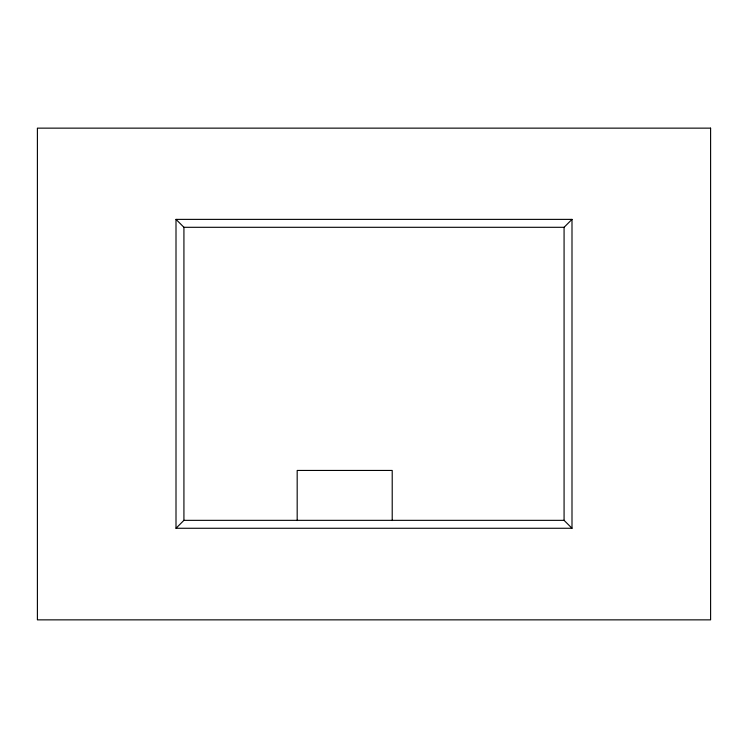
<?xml version="1.0" encoding="UTF-8"?>
<svg xmlns="http://www.w3.org/2000/svg" width="748" height="748" viewBox="0 0 748 748"><rect width="100%" height="100%" fill="white"/><g stroke="black" fill="none" stroke-linecap="round" stroke-linejoin="round"><path stroke-width="1.12" d="M176.004 528.266L183.924 520.346L183.924 227.299L176.004 219.379L176.004 528.266L571.996 528.266L571.996 219.379L176.004 219.379M183.924 227.299L564.076 227.299L571.996 219.379M183.924 520.346L564.207 520.346M571.996 528.266L564.076 520.346L564.076 227.299M392.214 520.552L392.214 470.445L297.18 470.445L297.18 520.552M710.6 128.142L37.4 128.142L37.4 619.858L710.6 619.858L710.6 128.142"/></g></svg>
